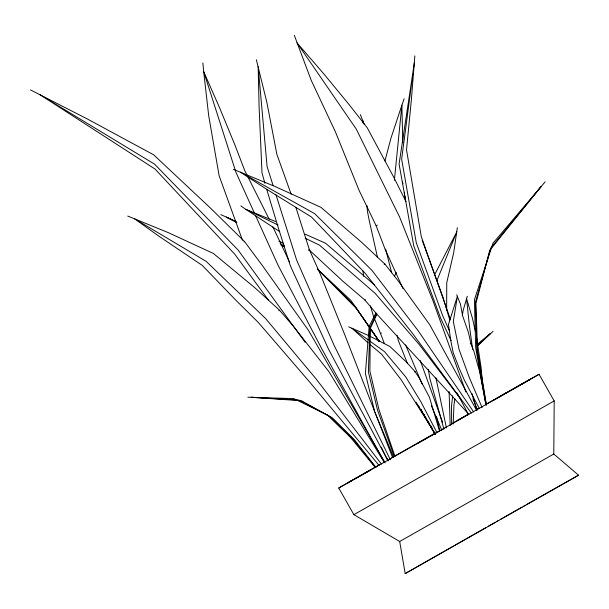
<?xml version="1.0" encoding="UTF-8"?>
<svg xmlns="http://www.w3.org/2000/svg" width="609" height="609" viewBox="0 0 609 609"><rect width="100%" height="100%" fill="white"/><g stroke="black" fill="none" stroke-linecap="round" stroke-linejoin="round"><path stroke-width="0.91" d="M446.648 310.133L446.74 282.728L453.682 252.796L457.336 227.697M357.026 477.54L338.741 488.015L353.875 514.658L399.694 541.5L405.198 573.609L578.55 475.195L553.787 454.017L554.198 400.935L539.064 374.291L500.689 395.949M453.203 424.016L453.956 405.114L454.847 398.72M374.642 411.646L365.385 373.492L369.161 326.432L375.882 312.957M414.843 55.876L411.486 98.506L406.523 149.928L421.291 236.581L450.363 319.086M394.373 180.371L401.864 105.22L404.155 98.688M452.67 395.781L451.528 405.921L451.619 424.595M462.277 315.637L463.198 310.27L467.293 296.271M384.957 160.928L390.925 138.258L401.864 105.22L402.793 142.803M485.784 404.011L475.69 347.861L474.411 299.773L492.947 243.242L545.101 181.893M436.889 280.635L456.826 231.801L434.986 274.042M376.689 314.708L370.302 328.396L369.899 371.125L378.92 409.514L394.936 456.248M376.758 313.331L369.907 327.726L368.384 371.916L377.542 410.2L394.381 456.666M394.594 275.877L396.292 272.566M244.064 241.872L244.407 241.415L210.25 207.89L153.689 154.831L87.468 119.037L30.45 89.896M477.799 345.737L493.016 331.357M477.806 345.052L490.565 333.367L478.278 343.537M308.74 250.428L309.433 249.88L295.921 207.494M308.854 249.637L342.7 281.076L364.981 300.13L365.529 299.757M349.185 482.031L347.145 483.234L351.256 480.958M528.62 380.275L530.652 379.064L516.363 387.088M539.064 374.291L417.15 443.695M554.198 400.935L353.875 514.658M553.787 454.017L399.694 541.5M405.198 573.609L453.507 546.022M278.846 310.735L279.607 310.301L294.002 327.003L328.852 371.566L384.408 462.65M414.622 371.97L415.125 371.68L419.555 378.562L429.452 397.243L439.599 431.362M350 481.521L370.173 470.034M527.805 380.785L492.727 400.775M365.019 472.949L379.46 464.728M391.625 457.808L434.864 433.258M452.693 423.141L468.846 413.96M444.555 428.127L338.741 488.015M455.151 545.085L465.002 539.483M465.824 539.018L485.655 527.752M488.136 526.343L495.383 522.233M496.997 521.319L498.611 520.406M500.217 519.485L522.149 507.046M486.058 404.201L506.665 392.539M457.549 420.385L468.252 414.318M476.482 409.651L478.134 408.715M354.324 479.268L371.132 469.767M523.786 506.125L525.422 505.196M527.059 504.267L578.55 475.195M470.247 343.895L470.886 343.56L468.473 332.598L462.619 315.805L460.396 303.952L456.704 294.809M384.195 264.413L384.896 264.078L398.042 280.734L429.809 324.841L476.771 410.664M294.337 35.391L311.229 80.342L335.392 131.795L359.104 190.434L376.103 225.65L377.367 225.178M370.409 305.809L373.538 316.459L380.473 333.351L381.417 333.039M247.848 397.197L293.85 398.621L327.475 415.026M127.73 216.058L168.153 232.577L213.371 253.443L255.262 288.118L279.607 310.301M233.506 169.393L274.689 186.346L320.996 207.372L361.373 242.077L384.896 264.078M275.572 221.554L245.709 209.298L240.844 205.918M348.637 326.85L368.278 335.407L389.836 346.452L406.074 361.731L415.125 371.68M305.101 234.161L325.488 243.197L374.543 284.905M220.793 214.612L235.63 221.295M278.983 241.233L283.269 243.227M278.047 225.018L245.709 209.298L279.797 231.702M305.147 238.188L319.55 245.183L375.083 293.279L419.114 344.405L459.924 398.027M236.825 222.285L226.373 217.108L236.33 222.232M280.17 243.737L284.418 245.838M281.061 245.145L284.373 246.835M368.384 340.043L351.911 328.221L368.08 342.837M369.914 341.139L384.439 351.56L405.845 377.047L421.055 402.085L436.957 432.611M370.15 344.641L381.615 354.225L401.156 379.757L435.519 434.255M317.38 268.995L350.799 300.313L379.582 341.649M327.292 414.919L350.54 437.429L375.342 467.529M317.883 269.658L331.311 282.896M332.651 284.22L354.811 306.068L379.346 341.611M318.301 269.909L356.836 308.969L369.115 326.843M468.801 414.272L377.138 314.457L364.981 300.13M378.905 465.246L310.148 382.589L258.399 322.557L235.31 299.643L202.31 265.433L159.002 236.269L134.437 218.722L206.108 261.322L265.516 318.438L316.178 379.034L381.424 464.081M375.898 467.674L353.433 439.371L330.664 416.921L298.874 400.022L251.235 397.274L301.493 400.752L332.369 417.934L354.803 440.292L375.791 467.156M244.407 241.415L262.608 265.867L308.542 330.497L385.132 462.863M471.275 412.971L412.422 333.283L365.278 273.395L311.488 217.017L266.156 188.935L240.334 172.141L314.746 213.706L371.863 270.267L418.025 330.565L473.688 411.973M268.5 300.199L234.754 254.181L155.021 169.036L39.836 94.631L154.564 164.164L237.997 249.896L305.132 342.288M370.188 328.403L379.285 341.634M415.977 402.092L417.987 405.297M418.992 406.896L421.002 410.093M422.007 411.692L426.026 418.086M427.533 420.484L429.041 422.882M430.548 425.28L432.055 427.678M418.429 405.663L419.38 407.307M420.819 409.766L434.689 433.532M420.811 409.53L422.243 411.996M423.194 413.64L435.138 434.217M420.849 409.469L422.273 411.935M423.225 413.572L424.176 415.216M425.128 416.861L435.108 434.095M384.256 461.957L322.313 349.802L278.1 265.318L255.46 215.38M289.671 262.304L272.847 226.822M456.986 392.912L468.534 414.622M387.788 460.313L328.647 349.383L292.206 269.894L290.105 265.044L278.382 228.055L266.75 189.452M479.405 408.677L464.355 380.115L459.041 367.882L453.21 352.756L450.964 341.504L448.445 324.567L457.382 296.271L453.309 321.56L459.14 349.673L469.303 377.496L482.1 407.611M405.982 201.67L394.168 178.018L367.189 127.7L349.718 105.365L323.798 73.856L296.971 42.813L356.28 129.108L399.603 217.017L433.029 300.937L465.832 391.899M269.155 219.179L244.727 170.528L234.724 144.508L219.605 107.808L203.695 71.672L202.858 62.986M381.211 447.158L387.903 460.747M390.415 459.864L334.006 345.097L296.591 259.952L275.976 194.705M451.109 340.659L440.68 318.294L413.739 245.823L399.085 164.057L414.326 62.826L401.636 159.208L416.274 242.717L442.69 315.713L449.594 331.235M403.105 288.773L385.071 249.18L376.103 225.65M254.684 213.66L235.949 172.332L203.695 71.672L208.681 115.603L219.133 175.773L242.481 240.243M309.433 249.88L320.014 273.464L345.273 336.077L392.584 457.534M422.09 384.043L405.602 344.884M431.37 405.746L441.761 430.061M387.035 458.143L388.131 460.762M375.007 412.521L393.627 457.184M360.322 114.583L364.205 124.32M407.543 363.68L398.408 340.766L397.053 335.285M470.886 343.56L473.886 351.203L479.709 371.977L486.035 405.13M472.957 398.659L477.357 409.941M422.174 240.304L442.964 297.306L449.785 319.976M380.473 333.351L384.378 343.552M420.279 360.574L442.568 422.189M291.148 194.187L276.851 154.275L266.849 102.289L256.351 59.751M273.114 185.638L267.1 166.607L258.155 66.663L259.084 106.347L262.007 173.047L264.938 183.301M471.899 393.444L476.809 409.773M443.931 429.124L429.87 378.562L428.325 369.404M385.619 249.104L391.671 272.802M377.588 257.767L369.435 221.509L367.425 211.369L366.991 205.766M436.508 416.571L439.751 430.464M435.907 377.808L446.389 427.876M475.34 331.227L472.523 318.598L466.547 298.577L469.425 325.952L472.637 349.414M476.565 337.455L481.125 367.851L482.572 384.88M402.587 181.984L402.922 183.849M486.279 405.137L476.931 349.977L475.431 302.163L490.808 247.992L541.173 186.461L489.697 250.474L475.949 303.373L477.517 350.982L486.363 404.361M404.346 192.246L404.627 194.104M404.901 195.969L405.602 200.627M363.177 123.026L362.873 120.848L362.926 122.721M362.934 270.868L363.642 276.296M449.099 391.435L450.18 425.638"/></g></svg>
